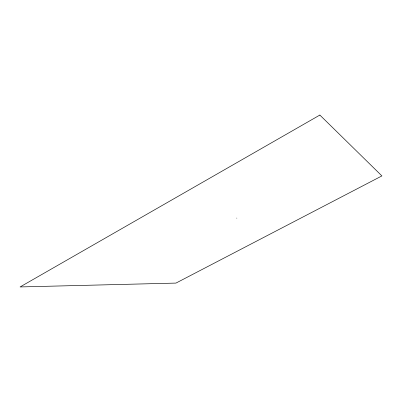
<?xml version="1.0" encoding="UTF-8"?>
<svg xmlns="http://www.w3.org/2000/svg" width="402" height="402" viewBox="0 0 402 402"><rect width="100%" height="100%" fill="white"/><g stroke="black" fill="none" stroke-linecap="round" stroke-linejoin="round"><path stroke-width="0.6" d="M236.873 218.155L236.688 218.095M319.856 115.062L20.1 286.943L175.955 283.088L381.9 175.915L319.856 115.057"/></g></svg>
